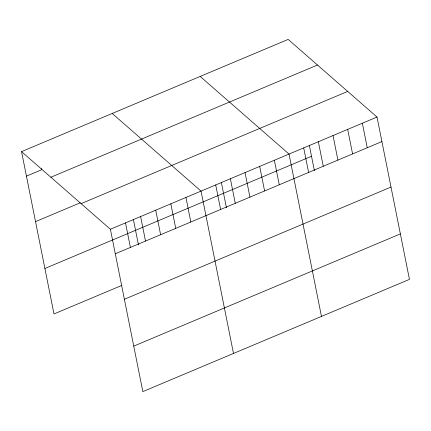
<?xml version="1.0" encoding="UTF-8"?>
<svg xmlns="http://www.w3.org/2000/svg" width="431" height="431" viewBox="0 0 431 431"><rect width="100%" height="100%" fill="white"/><g stroke="black" fill="none" stroke-linecap="round" stroke-linejoin="round"><path stroke-width="0.65" d="M21.55 151.615L288.161 39.399L377.012 117.043L409.45 279.385L142.839 391.601L110.401 229.254L21.55 151.615L53.988 313.957L121.671 285.467M26.453 176.144L41.559 169.787L41.301 168.494M50.869 177.238L317.48 65.022M35.541 221.626L80.258 202.802M81.076 203.637L347.688 91.42M110.401 229.254L377.012 117.043M44.899 268.481L311.516 156.264M115.303 253.789L381.914 141.578M124.387 299.265L390.998 187.054M133.75 346.12L400.361 233.909M200.178 76.432L289.029 154.072L321.467 316.419M112.2 113.461L201.045 191.105L233.489 353.447M362.347 123.212L367.25 147.747M347.682 129.386L352.585 153.921M333.018 135.56L337.92 160.09M318.358 141.729L323.261 166.264M309.302 145.204L314.409 170.768M303.693 147.903L308.596 172.432M274.364 160.246L279.266 184.775M259.699 166.414L264.602 190.949M245.04 172.589L249.942 197.123M230.375 178.763L235.278 203.292M221.319 182.232L226.431 207.796M215.71 184.931L220.613 209.466M185.939 197.463L190.841 221.997M170.832 203.82L175.735 228.355M155.726 210.183L160.623 234.712M140.614 216.54L145.516 241.069M133.341 219.266L138.448 244.83M125.507 222.897L130.41 247.432"/></g></svg>
